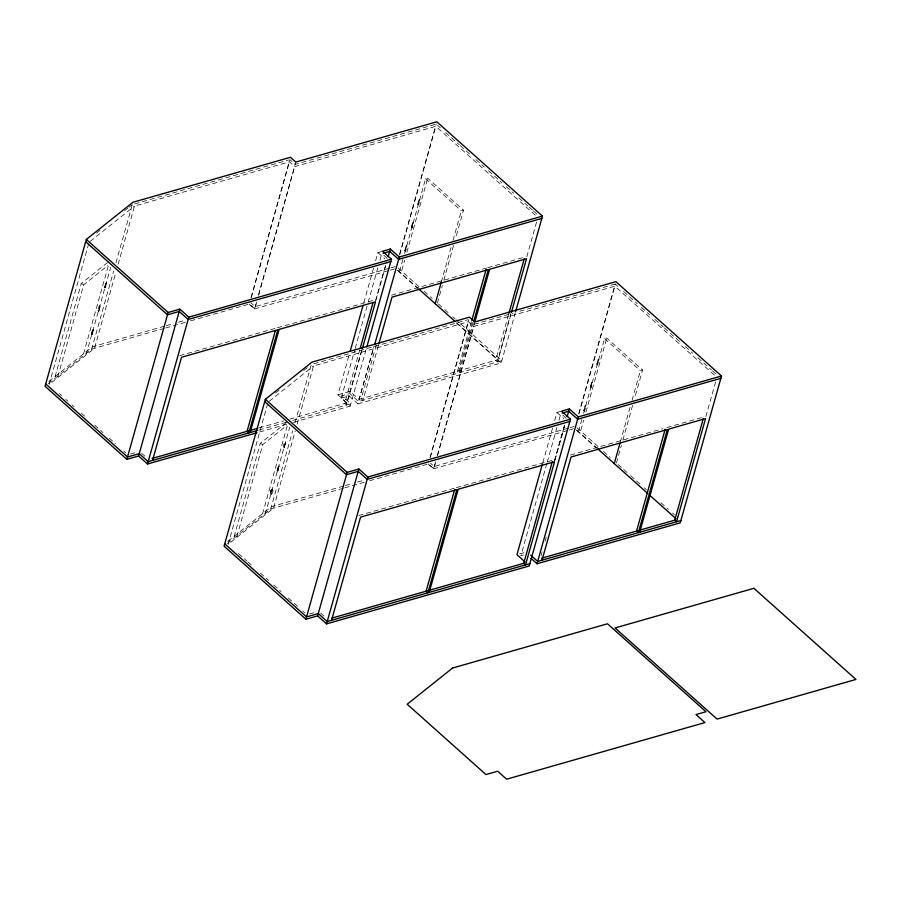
<?xml version="1.0" encoding="UTF-8"?>
<svg xmlns="http://www.w3.org/2000/svg" width="901" height="901" viewBox="0 0 901 901"><rect width="100%" height="100%" fill="white"/><g stroke="black" fill="none" stroke-linecap="round" stroke-linejoin="round"><path stroke-width="0.68" stroke-dasharray="4.5 3.38" d="M271.471 494.131C270.075 494.311 269.872 489.671 272.237 489.074C275.785 492.532 266.11 499.458 271.73 489.13M278.004 470.896C280.65 454.937 275.222 481.9 279.073 465.952M284.525 447.662C283.094 448.045 283.128 441.591 285.718 442.808C283.815 444.463 283.398 453.383 285.831 443.078M405.619 251.154L404.74 250.681L405.664 251.142L406.779 245.894L404.943 250.501M407.038 246.052L406.25 245.849M412.151 227.908L411.273 227.446L412.185 227.908L413.356 222.682L411.475 227.266M413.57 222.817L412.748 222.626M418.683 204.673L417.805 204.212L418.717 204.662L419.832 199.425L418.008 204.031M420.103 199.571L419.235 199.414M583.792 410.496L584.693 411.025L585.864 405.799L585.245 405.743L583.814 410.473L585.211 405.765M585.076 405.912L586.067 405.934M590.301 387.362L591.619 382.643L592.385 382.565L591.225 387.779L590.301 387.362L591.225 387.779M591.608 382.711L592.599 382.688M597.757 364.545L596.834 364.094L597.757 364.545L598.917 359.33L597.036 363.914M599.131 359.454L598.309 359.274M92.431 334.316C93.524 330.464 93.58 324.979 91.384 333.899L92.42 334.339L93.467 329.282M98.941 311.138C102.883 295.224 96.137 322.851 99.223 306.013L98.164 311.172M105.496 287.836L106.386 282.745L104.448 287.43L105.485 287.869L106.611 282.858M88.715 243.608L49.127 384.457L94.526 348.27L115.835 272.429M107.512 262.574L81.281 283.477L55.152 376.427L57.585 377.71L83.703 284.772L107.748 265.604M108.176 266.223L83.568 353.778L86 355.073L110.654 267.349M91.587 334.384L92.69 329.248M104.651 287.915L105.789 282.756M48.305 383.691L91.688 349.115L113.661 270.942M115.947 262.822L132.323 204.583L288.444 159.984M118.121 264.308L134.497 206.07L289.412 161.82L294.785 166.617L435.814 126.331L537.863 217.468M250.962 297.747L289.795 159.601L295.156 164.399L436.197 124.113L440.375 127.852M251.345 297.251L289.412 161.82M249.16 304.133L254.532 308.919L256.717 301.182M258.621 294.413L295.81 162.067M256.717 302.049L254.814 308.818L249.442 304.02L188.602 321.432M258.621 295.28L294.785 166.617M267.743 403.49L228.156 544.339L273.555 508.153L295.246 430.96M286.541 422.456L260.31 443.36L234.181 536.309L236.614 537.593L262.732 444.655L286.777 425.486M287.205 426.105L262.596 513.66L265.029 514.955L289.683 427.232M277.148 471.032L278.285 465.873M271.19 493.816L272.496 489.164M284.299 447.358L285.561 442.695M227.334 543.573L270.728 508.986L292.69 430.824M294.976 422.704L311.352 364.466L467.473 319.866M297.15 424.191L313.525 365.952L468.441 321.702L473.813 326.5L614.842 286.214L715.856 376.415M361.729 349.982L346.874 402.803L337.92 394.807L349.351 354.183M363.813 302.713L373.712 267.507M375.616 260.727L377.902 252.607L381.945 251.447M366.065 349.611L350.185 406.103L341.231 398.107L354.825 349.746M355.208 348.383L367.777 303.693M368.149 302.342L378.048 267.124M379.952 260.355L381.855 253.586M359.769 349.825L344.711 403.423L346.502 405.022L361.943 350.084M375.424 301.227L386.473 261.954M375.965 300.112L385.865 264.894M399.65 254.127L436.197 124.113M337.92 394.807L350.072 391.338L359.026 399.334L373.87 346.513M399.65 254.994L435.814 126.331M341.231 398.107L349.047 395.877L357.99 403.873L373.87 347.381M376.258 345.117L361.2 398.715L362.99 400.314L378.803 344.036M404.74 250.681L406.047 246.029M411.273 227.446L412.579 222.795M417.805 204.212L419.111 199.56M402.826 259.612L399.425 271.73L401.587 271.111L404.617 260.333M404.572 253.429L425.554 178.792L427.716 178.173L463.519 210.147L455.568 238.427M406.892 252.257L427.716 178.173M441.287 282.159L451.131 247.133M453.023 240.398L461.357 210.766L463.519 210.147M437.402 303.085L442.323 285.572M443.833 280.188L453.676 245.162M429.991 457.618L468.824 319.483M430.374 457.134L468.441 321.702M471.471 321.623L457.528 371.189L459.319 372.789L473.262 323.222M472.394 322.592L458.834 370.818L460.625 372.417M428.2 464.015L433.572 468.802L435.363 462.416M437.267 455.647L474.85 321.95M435.746 461.931L433.843 468.7L428.471 463.902L367.631 481.314M437.649 455.163L473.813 326.5M508.524 314.731L495.719 360.287L497.51 361.887L511.07 313.649M359.026 399.334L497.893 359.668L510.833 313.616M526.826 256.74L537.48 218.819M357.99 403.873L501.193 362.968L515.169 313.244M542.841 462.596L552.741 427.378M554.644 420.609L556.931 412.489L560.974 411.329M546.806 463.576L520.913 555.669L523.515 554.926M547.189 462.224L557.077 427.006M558.98 420.238L560.884 413.469M554.611 460.479L564.51 425.272M554.464 461.109L564.736 424.54M554.993 459.994L564.893 424.776M578.679 414.01L615.225 283.995L619.404 287.723M579.061 413.514L614.842 286.214M540.983 555.917L542.109 551.896M545.128 541.174L546.254 537.154M596.834 364.094L598.14 359.443M590.504 387.148L591.811 382.497M581.866 419.494L578.453 431.613L580.627 430.993L583.657 420.215M583.6 413.311L604.582 338.675L606.745 338.044L642.559 370.029L634.608 398.31M585.92 412.14L606.745 338.044M620.316 442.042L630.159 407.015M632.052 400.281L640.386 370.649L642.559 370.029M616.43 462.968L621.352 445.454M622.861 440.071L632.705 405.045M705.855 416.622L715.754 381.405M106.791 283.218L106.048 283.308M100.225 306.509L99.425 306.498M93.727 329.698L92.938 329.755M279.31 466.245L278.499 466.403M272.766 489.547L272.023 489.66M96.52 233.111L100.856 229.654M124.721 210.631L127.976 208.041M129.068 207.174L132.323 204.583M90.179 241.389L134.497 206.07M48.857 381.45L92.341 346.784L165.029 326.027M275.548 392.994L279.896 389.536M303.75 370.514L308.097 367.056M269.208 401.272L313.525 365.952M227.885 541.332L271.381 506.666L344.058 485.909M104.448 287.43L105.124 287.419M99.223 306.013L99.898 306.002M97.916 310.665L98.648 310.676M91.384 333.899L92.161 333.933M276.956 470.547L277.722 470.57M583.904 410.405L584.693 411.025M166.37 325.644L173.105 323.718M178.488 322.186L185.212 320.26M91.688 349.115L164.376 328.347M165.716 327.964L187.476 321.725M389.502 268.239L255.186 306.599L250.715 302.601M390.854 267.856L396.226 266.313M254.532 308.919L389.131 270.458M390.201 270.176L395.843 268.532M179.738 355.658L276.066 328.144M277.373 327.773L373.701 300.258M391.53 295.168L486.529 268.025M487.835 267.653L523.402 257.495M474.196 324.281L513.142 313.154M519.854 311.228L615.225 283.995M130.499 454.059L137.008 452.201M259.071 427.885L283.466 420.913M289.852 419.089L346.874 402.803M258.97 430.025L286.293 422.22M292.746 420.373L350.838 403.783L341.884 395.787L349.701 393.557L358.643 401.553L501.846 360.648L456.109 319.799M259.668 431.962L286.687 424.247M293.444 422.31L350.185 406.103M345.398 485.526L352.133 483.6M357.517 482.058L364.241 480.143M270.728 508.986L343.405 488.229M344.745 487.846L366.504 481.607M568.531 428.11L434.214 466.481L430.644 463.283M569.882 427.727L575.255 426.196M433.572 468.802L568.159 430.329M569.229 430.059L574.872 428.414M358.767 515.541L455.095 488.027M456.402 487.655L552.741 460.141M570.57 455.039L662.888 428.673M666.864 427.536L702.431 417.377M309.527 613.941L316.037 612.083M519.652 553.924L525.058 552.381M81.281 283.477L83.703 284.772M260.31 443.36L262.732 444.655M445.601 132.515L459.206 144.656M460.242 145.59L470.705 154.927M475.931 159.601L484.299 167.068M488.488 170.807L502.082 182.948M506.261 186.687L513.581 193.219M518.818 197.893L528.223 206.295M529.27 207.23L532.412 210.034M533.46 210.969L537.638 214.708M623.593 291.462L637.187 303.603M641.366 307.342L649.734 314.809M654.959 319.483L663.327 326.95M664.375 327.885L680.064 341.896M685.289 346.57L692.61 353.102M697.847 357.776L711.441 369.917M712.488 370.852L716.667 374.591M425.554 178.792L461.357 210.766M604.582 338.675L640.386 370.649M383.849 255.355L387.824 258.914M398.017 267.912L420.012 287.554M424.101 291.214L429.687 296.204M430.239 296.688L432.289 298.524M438.438 304.02L443.641 308.66M444.677 309.584L448.833 313.3M452.696 316.747L455.073 318.875M562.877 415.237L566.853 418.796M577.045 427.795L599.041 447.437M603.49 451.412L610.292 457.483M618.131 464.488L622.67 468.543M623.706 469.466L627.862 473.183M630.677 475.694L640.341 484.321M644.271 487.835L646.58 489.896M661.007 502.781L668.407 509.392M672.518 513.052L674.646 514.955M377.902 252.607L384.862 258.824M397.634 270.131L417.839 288.174M457.156 323.29L497.893 359.668M556.931 412.489L563.891 418.706M576.663 430.014L596.867 448.056M397.656 270.503L417.535 288.252M456.221 322.806L501.193 362.968M576.685 430.385L596.563 448.135M141.603 453.237L146.57 457.674M320.632 613.108L325.61 617.557M59.489 393.714L61.561 395.562M65.705 399.267L67.778 401.114M71.922 404.819L73.995 406.666M81.259 413.154L86.44 417.782M94.729 425.182L103.018 432.593M109.235 438.145L115.463 443.697M123.752 451.097L125.825 452.955M238.517 553.597L246.806 560.996M247.843 561.92L253.035 566.549M260.288 573.036L268.577 580.435M273.758 585.064L281.011 591.54M288.275 598.027L297.6 606.35M302.781 610.979L304.853 612.838"/><path stroke-width="1.35" d="M515.552 311.892L542.47 216.116L436.85 121.793L295.81 162.067L290.449 157.281L132.976 202.263L86.327 239.429L45.05 386.281L126.861 459.341L138.585 455.996L147.527 463.992L256.965 432.728M126.861 459.341L168.138 312.489L179.862 309.144L188.816 317.141L391.462 259.251L366.831 346.896M138.585 455.996L179.862 309.144M147.527 463.992L188.816 317.141M152.528 460.434L181.529 357.258L277.857 329.743L248.856 432.908L247.065 431.309L275.312 330.825M250.163 432.536L279.164 329.372L375.492 301.858L362.315 348.743M721.51 375.999L615.879 281.664L474.85 321.95L469.477 317.152L312.005 362.134L265.356 399.312L224.079 546.164L305.889 619.224L317.614 615.879L326.567 623.875L529.214 565.986L570.491 419.134L561.537 411.138L569.353 408.908L578.307 416.904L721.51 375.999L680.221 522.85L537.03 563.756L531.061 558.429M350.106 351.469L363.047 305.428M360.152 348.484L372.958 302.939M388.151 256.774L390.324 249.025L399.278 257.022L542.47 216.116M374.636 344.666L399.278 257.022M378.803 344.036L391.991 297.139L488.319 269.624L473.633 321.882M305.889 619.224L347.178 472.372L358.891 469.027L367.845 477.023L570.491 419.134M317.614 615.879L358.891 469.027M326.567 623.875L367.845 477.023M331.557 620.305L360.558 517.14L456.886 489.626L427.885 592.79L426.105 591.191L454.723 489.367M435.228 303.705L441.287 282.159M471.842 320.283L486.157 269.365M474.94 321.511L489.626 269.253L526.511 258.722L511.441 312.309M429.191 592.419L458.192 489.254L554.532 461.74L525.531 564.904L523.74 563.305L552.358 461.481M508.896 313.39L524.337 258.463M542.458 463.947L516.96 554.689L524.911 561.796M567.179 416.645L569.353 408.908M537.03 563.756L578.307 416.904M542.019 560.197L571.02 457.021L667.348 429.507L638.358 532.671L636.568 531.072L665.186 429.248M614.257 463.587L619.933 443.382M639.654 532.3L668.655 429.135L705.539 418.593L676.538 521.769L674.748 520.17L703.377 418.334M390.324 249.025L382.508 251.255L391.462 259.251M383.162 253.215L389.671 251.356L398.625 259.342L541.816 218.436M390.809 261.583L188.163 319.461L179.209 311.464L167.485 314.821L85.674 241.75M152.078 458.451L257.844 428.234M257.618 430.408L148.181 461.672L139.238 453.676L127.514 457.021L45.703 383.961M562.19 413.097L568.7 411.228L577.654 419.224L720.856 378.319M569.837 421.454L367.191 479.343L358.238 471.347L346.525 474.703L264.703 401.632M331.647 618.176L524.562 563.069M541.569 558.215L637.863 530.7M640.498 529.946L675.57 519.933M529.867 563.666L327.221 621.555L318.267 613.558L306.543 616.903L224.732 543.844M680.874 520.53L537.683 561.436L530.712 555.219M418.751 288.996L455.196 321.544M597.78 448.878L647.763 493.511M649.767 495.302L675.874 518.616M86.327 239.429L168.138 312.489M265.356 399.312L347.178 472.372M452.584 668.035L407.184 704.222L485.954 774.567L497.679 771.222L506.621 779.207L704.942 722.568L695.989 714.572L705.967 711.722L607.499 623.785L452.584 668.035M753.9 588.297L615.045 627.963L717.083 719.099L855.95 679.433L753.9 588.297"/></g></svg>
